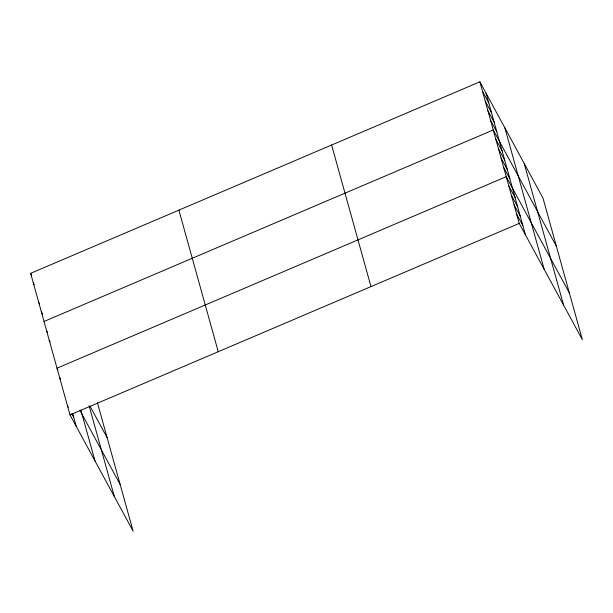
<?xml version="1.0" encoding="UTF-8"?>
<svg xmlns="http://www.w3.org/2000/svg" width="613" height="613" viewBox="0 0 613 613"><rect width="100%" height="100%" fill="white"/><g stroke="black" fill="none" stroke-linecap="round" stroke-linejoin="round"><path stroke-width="0.92" d="M97.421 402.726L133.128 531.172L70.005 414.909L30.65 273.337L479.872 81.828L542.995 198.091L582.35 339.663L519.226 223.4L479.872 81.828M44.029 321.473L493.25 129.964L556.374 246.227M70.005 414.909L519.226 223.4M482.546 91.46L488.776 102.93M485.22 101.084L491.45 112.562M487.894 110.708L494.132 122.186M490.576 120.34L496.806 131.818M495.848 139.312L502.078 150.783M498.446 148.653L504.675 160.131M501.043 157.993L507.273 169.472M503.641 167.341L509.87 178.82M569.362 292.945L506.238 176.682L57.017 368.191L57.913 369.831M508.836 186.03L515.066 197.501M511.434 195.371L517.663 206.849M514.031 204.719L520.261 216.19M516.629 214.06L522.858 225.538M30.65 273.337L31.539 274.976M33.324 282.961L34.213 284.601M38.68 302.217L39.569 303.856M41.355 311.841L42.688 314.3M90.088 406.296L107.152 437.728M46.626 330.813L47.523 332.453M49.224 340.161L50.12 341.801M79.889 410.319L120.14 484.454M59.614 377.531L60.511 379.171M67.407 405.568L68.304 407.208M71.859 413.76L73.644 417.039M524.215 163.51L563.577 305.082M504.874 127.887L544.229 269.459M486.101 93.306L525.456 234.879M331.625 145.028L370.98 286.6M178.889 210.136L218.251 351.709M89.092 405.699L114.355 496.591M80.847 409.997L95.015 460.968M72.694 413.645L76.242 426.387"/></g></svg>
